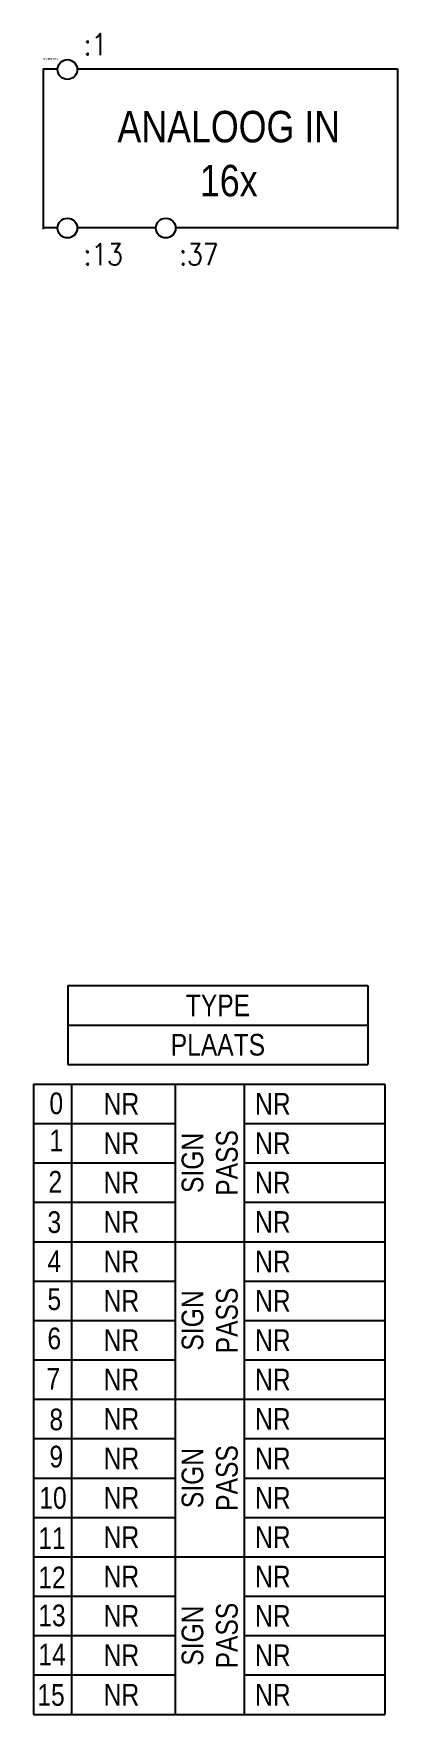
# Model space of a CAD drawing. Extents: x 62 to 98, y 42 to 213.
import ezdxf
from ezdxf.enums import TextEntityAlignment as Align

# ---------------------------------------------------------------- set-up
doc = ezdxf.new("R2010")
doc.units = 0
doc.header["$MEASUREMENT"] = 0
doc.linetypes.add('DASHED', pattern=[19.05, 12.7, -6.35])
doc.layers.get('0').update_dxf_attribs({"linetype": 'CONTINUOUS'})
for name, color, linetype in [('1', 8, 'CONTINUOUS'), ('11', 30, 'DASHED'), ('3', 30, 'CONTINUOUS')]:
    doc.layers.add(name, color=color, linetype=linetype)
doc.styles.add('ROMANS', font='ROMANS.SHX')

msp = doc.modelspace()

# ---------------------------------------------------------------- linework, layer by layer
at = {"layer": '1'}
for p, q in [((62.5, 209.1), (62.5, 195.4)), ((62.5, 209.1), (63.95, 209.1)), ((65.95, 209.1), (98.5, 209.1)), ((98.5, 209.1), (98.5, 195.4)), ((62.5, 207), (62.5, 192.82)), ((98.5, 207), (98.5, 192.82)), ((62.5, 193), (63.95, 193)), ((65.95, 193), (73.95, 193)), ((75.95, 193), (98.5, 193)), ((65, 116), (95.5, 116)), ((65, 116), (65, 108)), ((95.5, 116), (95.5, 108)), ((65, 112), (95.5, 112)), ((65, 112), (95.5, 112)), ((65, 108), (95.5, 108)), ((61.51, 106), (97.22, 106)), ((61.51, 106), (61.51, 42)), ((65.36, 106), (65.36, 42)), ((65.66, 106), (97.22, 106)), ((75.91, 106), (75.91, 42)), ((82.91, 106), (82.91, 42)), ((97.22, 106), (97.22, 42)), ((97.22, 106), (97.22, 42)), ((61.51, 102), (75.91, 102)), ((82.91, 102), (97.22, 102)), ((61.51, 98), (75.91, 98)), ((82.91, 98), (97.22, 98)), ((61.51, 94), (75.91, 94)), ((82.91, 94), (97.22, 94)), ((61.51, 90), (97.22, 90)), ((61.51, 86), (75.91, 86)), ((82.91, 86), (97.22, 86)), ((61.51, 82), (75.91, 82)), ((82.91, 82), (97.22, 82)), ((61.51, 78), (75.91, 78)), ((82.91, 78), (97.22, 78)), ((61.51, 74), (97.22, 74)), ((61.51, 70), (75.91, 70)), ((82.91, 70), (97.22, 70)), ((61.51, 66), (75.91, 66)), ((82.91, 66), (97.22, 66)), ((61.51, 62), (75.91, 62)), ((82.91, 62), (97.22, 62)), ((61.51, 58), (97.22, 58)), ((61.51, 54), (75.91, 54)), ((82.91, 54), (97.22, 54)), ((61.51, 50), (75.91, 50)), ((82.91, 50), (97.22, 50)), ((61.51, 46), (75.91, 46)), ((82.91, 46), (97.22, 46)), ((61.51, 42), (97.22, 42)), ((65.66, 42), (97.22, 42))]:
    msp.add_line(p, q, dxfattribs=at)
for centre in [(64.95, 209.03), (64.95, 192.93), (74.95, 192.93)]:
    msp.add_circle(centre, 1, dxfattribs=at)
at = {"layer": '3'}
for p, q in [((65, 116), (95.5, 116)), ((65, 116), (65, 108)), ((95.5, 116), (95.5, 108)), ((65, 108), (95.5, 108))]:
    msp.add_line(p, q, dxfattribs=at)

# ---------------------------------------------------------------- texts
at = {"flags": 1}
msp.add_attdef('SYMBTYPE', (62.5, 210), 'GN', height=0.2, dxfattribs=at)
at = {"layer": '1', "style": 'ROMANS', "width": 0.85}
for s, p in [(':1', (66.58, 210.47)), (':13', (66.58, 189.17)), (':37', (76.31, 189.17))]:
    msp.add_text(s, height=2.2, dxfattribs=at).set_placement(p)
at = {"layer": '1', "width": 0.85}
for s, p in [('0', (63.12, 102.95)), ('1', (63.12, 99.18)), ('2', (63.02, 94.99)), ('3', (62.92, 90.89)), ('4', (62.92, 86.91)), ('5', (62.92, 83.06)), ('6', (62.92, 79.08)), ('7', (62.82, 74.97)), ('8', (63.12, 70.85)), ('9', (63.12, 67.08)), ('10', (62.09, 62.89)), ('11', (61.99, 58.79)), ('12', (61.99, 54.81)), ('13', (61.99, 50.95)), ('14', (61.99, 46.97)), ('15', (61.89, 42.87))]:
    msp.add_text(s, height=2.2, dxfattribs=at).set_placement(p)
for tag, p in [('TYPE', (80.25, 112.9)), ('PLAATS', (80.25, 108.9))]:
    msp.add_attdef(tag, text='', height=2.2, dxfattribs=at).set_placement(p, align=Align.CENTER)
for p in [(72.25, 102.9), (72.25, 98.9), (72.25, 94.9), (72.25, 90.9), (72.25, 86.9), (72.25, 82.9), (72.25, 78.9), (72.25, 74.9), (72.25, 70.9), (72.25, 66.9), (72.25, 62.9), (72.25, 58.9), (72.25, 54.9), (72.25, 50.9), (72.25, 46.9), (72.25, 42.9)]:
    msp.add_attdef('NR', text='', height=2.2, dxfattribs=at).set_placement(p, align=Align.RIGHT)
for p in [(84.03, 102.9), (84.03, 98.9), (84.03, 94.9), (84.03, 90.9), (84.03, 86.9), (84.03, 82.9), (84.03, 78.9), (84.03, 74.9), (84.03, 70.9), (84.03, 66.9), (84.03, 62.9), (84.03, 58.9), (84.03, 54.9), (84.03, 50.9), (84.03, 46.9), (84.03, 42.9)]:
    msp.add_attdef('NR', p, '', height=2.2, dxfattribs=at)
for tag, text, p in [('SIGN', '4-20mA', (77.66, 98)), ('PASS', 'PASSIEF', (81.16, 98)), ('SIGN', '4-20mA', (77.66, 82)), ('PASS', 'PASSIEF', (81.16, 82)), ('SIGN', '4-20mA', (77.66, 66)), ('PASS', 'PASSIEF', (81.16, 66)), ('PASS', 'PASSIEF', (81.16, 50)), ('SIGN', '4-20mA', (77.66, 50))]:
    msp.add_attdef(tag, text=text, height=2.2, rotation=90, dxfattribs=at).set_placement(p, align=Align.MIDDLE)
at = {"layer": '11', "width": 0.85}
for s, p in [('ANALOOG IN', (81.35, 203.23)), ('16x', (81.35, 197.75))]:
    msp.add_text(s, height=3.2, dxfattribs=at).set_placement(p, align=Align.MIDDLE)

doc.saveas('drawing.dxf')
